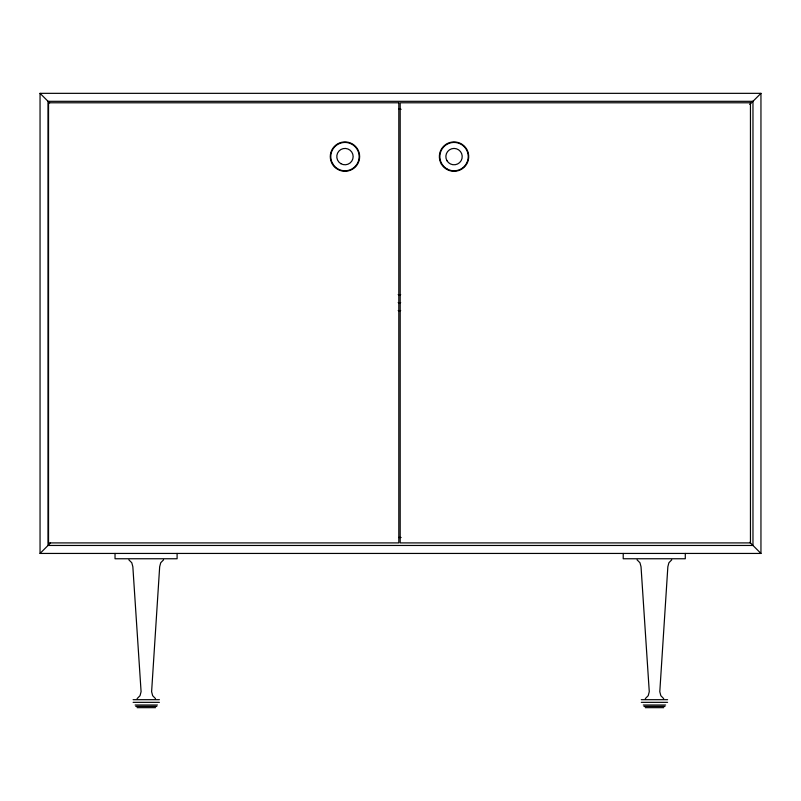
<?xml version="1.0" encoding="UTF-8"?>
<svg xmlns="http://www.w3.org/2000/svg" width="801" height="801" viewBox="0 0 801 801"><rect width="100%" height="100%" fill="white"/><g stroke="black" fill="none" stroke-linecap="round" stroke-linejoin="round"><path stroke-width="1.2" d="M163.574 559.829L160.721 562.753L159.669 566.738L151.609 691.714L152.661 695.699L155.514 698.622M671.759 559.829L668.905 562.753L667.854 566.738L659.794 691.714L660.835 695.699L663.699 698.622M40.05 553.441L40.05 93.337L760.95 93.337L760.95 553.441L40.05 553.441L50.423 543.068M137.101 698.622L140.025 695.699L141.086 691.714L132.846 566.738L131.775 562.753L128.861 559.829M749.786 104.5L760.95 93.337M645.286 698.622L648.209 695.699L649.271 691.714L641.03 566.738L639.959 562.753L637.045 559.829M398.628 109.286L401.121 109.286M398.177 294.628L400.68 294.628M398.177 302.608L400.68 302.608M398.177 310.588L400.68 310.588M398.628 537.481L401.121 537.481M133.116 699.684L159.409 699.684M641.301 699.684L667.593 699.684M133.116 702.347L159.409 702.347M641.301 702.347L667.593 702.347M135.109 705.01L157.467 705.01M643.293 705.01L665.641 705.01M135.769 706.392L156.816 706.392M643.954 706.392L664.99 706.392M137.051 707.663L155.564 707.663M645.236 707.663L663.749 707.663M749.786 542.267L760.95 553.441M40.05 93.337L49.622 102.908M685.286 553.441L685.286 558.758L623.218 558.758L623.218 553.441M177.101 553.441L177.101 558.758L115.034 558.758L115.034 553.441M752.97 101.316L48.03 101.316L48.03 545.461L752.97 545.461L752.97 101.316M398.808 102.788L48.541 102.788L48.541 542.908L398.808 542.908L398.808 102.788M750.457 102.788L400.19 102.788L400.19 542.908L750.457 542.908L750.457 102.788M446.948 160.701A8.19 8.19 0 0 0 461.126 160.701A8.19 8.19 0 0 0 454.037 148.425A8.19 8.19 0 0 0 446.948 160.701M446.948 168.901A14.188 14.188 0 0 0 468.235 156.606A14.188 14.188 0 0 0 446.948 144.32A14.188 14.188 0 0 0 446.948 168.901M441.321 163.955A14.678 14.678 0 0 0 466.753 163.955A14.678 14.678 0 0 0 454.037 141.927A14.678 14.678 0 0 0 441.321 163.955M340.876 163.694A8.19 8.19 0 0 0 353.151 156.606A8.19 8.19 0 0 0 340.876 149.517A8.19 8.19 0 0 0 340.876 163.694M332.675 163.704A14.188 14.188 0 0 0 357.256 163.704A14.188 14.188 0 0 0 344.971 142.418A14.188 14.188 0 0 0 332.675 163.704M337.621 169.321A14.678 14.678 0 0 0 359.649 156.606A14.678 14.678 0 0 0 337.621 143.89A14.678 14.678 0 0 0 337.621 169.321"/></g></svg>
